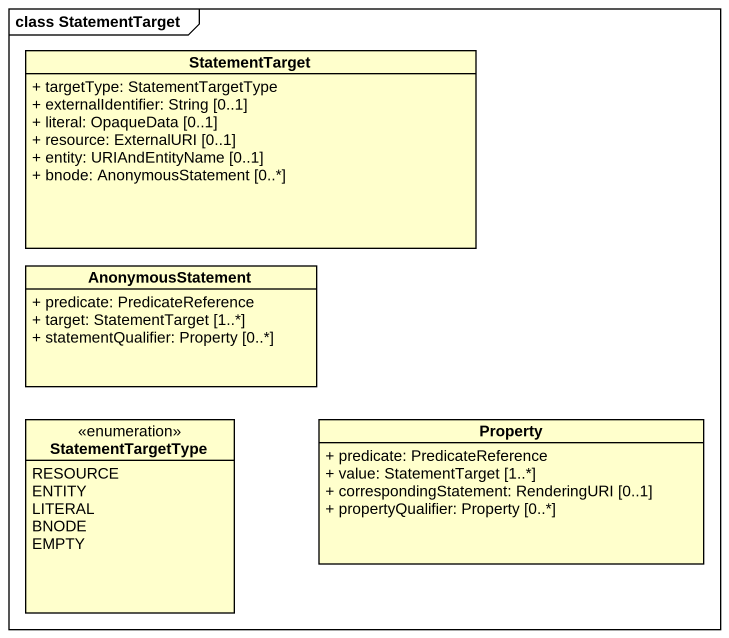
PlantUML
@startuml
mainframe class StatementTarget
hide circle
hide empty members
skinparam classAttributeIconSize 0
class StatementTarget {
  + targetType: StatementTargetType
  + externalIdentifier: String [0..1]
  + literal: OpaqueData [0..1]
  + resource: ExternalURI [0..1]
  + entity: URIAndEntityName [0..1]
  + bnode: AnonymousStatement [0..*]
}
class AnonymousStatement {
  + predicate: PredicateReference
  + target: StatementTarget [1..*]
  + statementQualifier: Property [0..*]
}
enum StatementTargetType {
  RESOURCE
  ENTITY
  LITERAL
  BNODE
  EMPTY
}
class Property {
  + predicate: PredicateReference
  + value: StatementTarget [1..*]
  + correspondingStatement: RenderingURI [0..1]
  + propertyQualifier: Property [0..*]
}
@enduml
